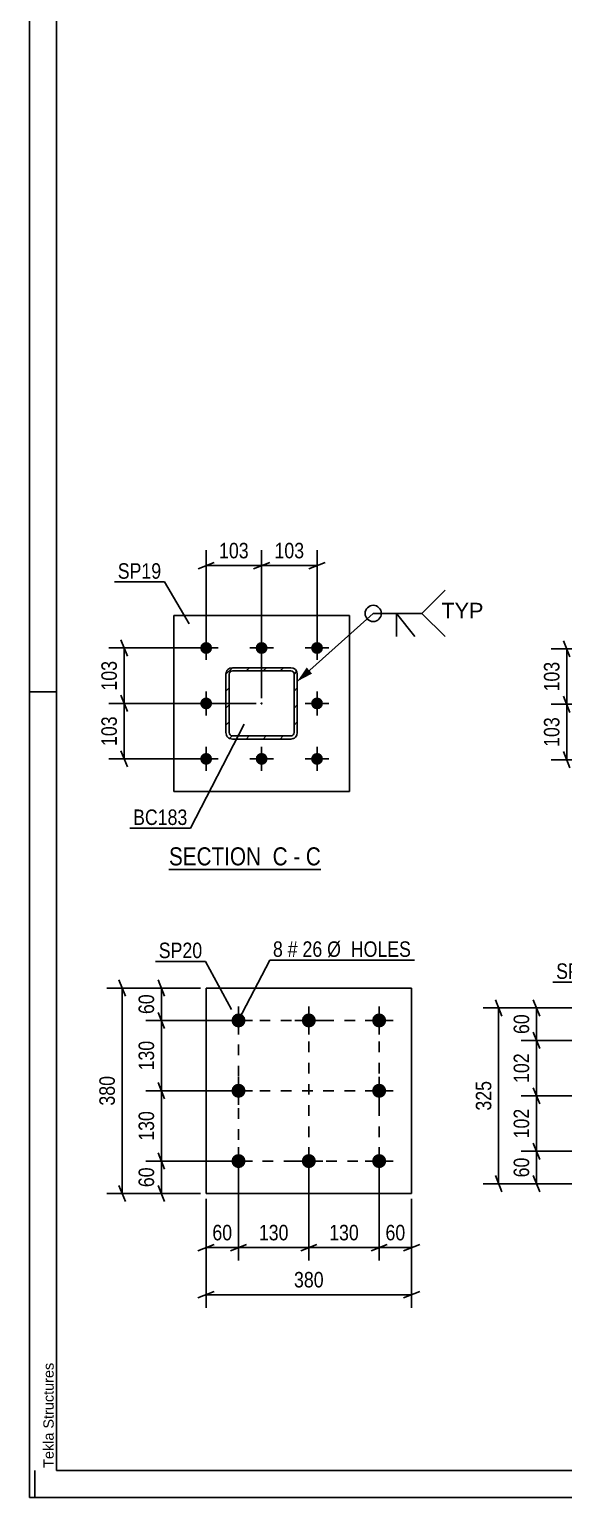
# Model space of a CAD drawing. Header units: millimetres. Extents: x 0 to 841, y 0 to 594.
# Drawn here: x 0 to 98.8, y 0 to 271.5 of the extents above; entities that cross this region are included whole.
import ezdxf

# ---------------------------------------------------------------- set-up
doc = ezdxf.new("R2010")
doc.units = ezdxf.units.MM
doc.linetypes.add('DXK_LINE_DOT2', pattern=[3.9198, 1.9599, -1.9599])
doc.linetypes.add('DXK_LINE_DOT3', pattern=[5.9187, 2.979, -0.9799, 0.9799, -0.9799])
doc.styles.add('Arial', font='ARIAL.TTF', dxfattribs={"height": 0.2})
doc.styles.add('Arial Narrow', font='ARIALN.TTF', dxfattribs={"height": 0.2})

# ---------------------------------------------------------------- blocks, each defined once
blk = doc.blocks.new('Unknown-815137511-1135 - 13993')
at = {"color": 5, "linetype": 'Continuous'}
for p, q in [((0, 594), (0, 0)), ((5, 589), (5, 5)), ((5, 149), (0, 149)), ((1, 0), (1, 5)), ((5, 5), (836, 5)), ((0, 0), (841, 0))]:
    blk.add_line(p, q, dxfattribs=at)
at = {"color": 174, "linetype": 'Continuous', "style": 'Arial'}
blk.add_text('Tekla Structures', height=1.9102, rotation=90, dxfattribs=at).set_placement((4.5, 5.5))
blk = doc.blocks.new('Unknown-815137511-13 - 5788')
at = {"color": 6, "linetype": 'Continuous'}
blk.add_line((25.81, 116.14), (53.88, 116.14), dxfattribs=at)
at = {"color": 0, "linetype": 'Continuous'}
blk.add_wipeout([(43.92, 116.89), (43.92, 120.39), (25.81, 120.39), (25.81, 116.89)], dxfattribs=at)
at = {"color": 7, "linetype": 'Continuous', "style": 'Arial Narrow'}
blk.add_text('SECTION ', height=3.34, dxfattribs=at).set_placement((25.81, 116.89))
at = {"color": 0, "linetype": 'Continuous'}
blk.add_wipeout([(47.73, 116.89), (47.73, 120.39), (44.97, 120.39), (44.97, 116.89)], dxfattribs=at)
blk.add_wipeout([(50.06, 116.89), (50.06, 120.39), (48.78, 120.39), (48.78, 116.89)], dxfattribs=at)
at = {"color": 7, "linetype": 'Continuous', "style": 'Arial Narrow'}
blk.add_text('C', height=3.34, dxfattribs=at).set_placement((44.97, 116.89))
at = {"color": 0, "linetype": 'Continuous'}
blk.add_wipeout([(53.88, 116.89), (53.88, 120.39), (51.11, 120.39), (51.11, 116.89)], dxfattribs=at)
at = {"color": 7, "linetype": 'Continuous', "style": 'Arial Narrow'}
for s, p in [('C', (51.11, 116.89)), ('-', (48.78, 116.89))]:
    blk.add_text(s, height=3.34, dxfattribs=at).set_placement(p)
blk = doc.blocks.new('Bolt-815137511-5816 - 5788')
at = {"linetype": 'Continuous'}
for points in [[(32.68, 155.98, -1), (32.68, 158.18, -1)], [(42.93, 155.98, -1), (42.93, 158.18, -1)], [(53.18, 155.98, -1), (53.18, 158.18, -1)], [(32.68, 145.73, -1), (32.68, 147.93, -1)], [(53.18, 145.73, -1), (53.18, 147.93, -1)], [(32.68, 135.48, -1), (32.68, 137.68, -1)], [(42.93, 135.48, -1), (42.93, 137.68, -1)], [(53.18, 135.48, -1), (53.18, 137.68, -1)]]:
    blk.add_hatch(color=1, dxfattribs=at).paths.add_polyline_path(points)
at = {"color": 1, "linetype": 'Continuous'}
for p, q in [((32.68, 154.88), (32.68, 159.28)), ((42.93, 154.88), (42.93, 159.28)), ((53.18, 154.88), (53.18, 159.28)), ((34.88, 157.08), (30.48, 157.08)), ((45.13, 157.08), (40.73, 157.08)), ((55.38, 157.08), (50.98, 157.08)), ((34.88, 146.83), (30.48, 146.83)), ((32.68, 144.63), (32.68, 149.03)), ((55.38, 146.83), (50.98, 146.83)), ((53.18, 144.63), (53.18, 149.03)), ((32.68, 134.38), (32.68, 138.78)), ((42.93, 134.38), (42.93, 138.78)), ((53.18, 134.38), (53.18, 138.78)), ((34.88, 136.58), (30.48, 136.58)), ((45.13, 136.58), (40.73, 136.58)), ((55.38, 136.58), (50.98, 136.58))]:
    blk.add_line(p, q, dxfattribs=at)
blk = doc.blocks.new('Part-815137511-5822 - 5788')
at = {"color": 2, "linetype": 'Continuous'}
for p, q in [((26.68, 130.58), (26.68, 163.08)), ((26.68, 163.08), (59.18, 163.08)), ((59.18, 130.58), (59.18, 163.08)), ((26.68, 130.58), (59.18, 130.58))]:
    blk.add_line(p, q, dxfattribs=at)
blk = doc.blocks.new('Part-815137511-5845 - 5788')
at = {"linetype": 'Continuous'}
h = blk.add_hatch(dxfattribs=at)
h.set_pattern_fill('', scale=0.7, style=0, pattern_type=0)
h.set_pattern_definition([(45, (37.5277, 153.4273), (-1.57154, 1.57154), [])])
h.paths.add_polyline_path([(48.33, 153.43), (37.53, 153.43), (37.07, 153.34), (36.68, 153.08), (36.42, 152.69), (36.33, 152.23), (36.33, 141.43), (36.42, 140.97), (36.68, 140.58), (37.07, 140.32), (37.53, 140.23), (48.33, 140.23), (48.79, 140.32), (49.18, 140.58), (49.44, 140.97), (49.53, 141.43), (49.53, 152.23), (49.44, 152.69), (49.18, 153.08), (48.79, 153.34)])
h.paths.add_polyline_path([(48.88, 152.46), (48.93, 152.23), (48.93, 141.43), (48.88, 141.2), (48.75, 141), (48.56, 140.87), (48.33, 140.83), (37.53, 140.83), (37.3, 140.87), (37.1, 141), (36.97, 141.2), (36.93, 141.43), (36.93, 152.23), (36.97, 152.46), (37.1, 152.65), (37.3, 152.78), (37.53, 152.83), (48.33, 152.83), (48.56, 152.78), (48.75, 152.65)])
blk.add_hatch(color=30, dxfattribs=at).paths.add_polyline_path([(42.93, 146.73, -1), (42.93, 146.93, -1)])
at = {"color": 7, "linetype": 'DXK_LINE_DOT2'}
for p, q in [((36.33, 152.23), (36.42, 152.69)), ((36.33, 152.23), (36.33, 141.43)), ((36.97, 152.46), (36.93, 152.23)), ((36.93, 141.43), (36.93, 152.23)), ((37.1, 152.65), (36.97, 152.46)), ((37.07, 153.34), (37.53, 153.43)), ((37.3, 152.78), (37.1, 152.65)), ((37.53, 152.83), (37.3, 152.78)), ((37.53, 153.43), (48.33, 153.43)), ((37.53, 152.83), (48.33, 152.83)), ((48.33, 153.43), (48.79, 153.34)), ((48.56, 152.78), (48.33, 152.83)), ((48.75, 152.65), (48.56, 152.78)), ((48.88, 152.46), (48.75, 152.65)), ((48.93, 152.23), (48.88, 152.46)), ((48.93, 141.43), (48.93, 152.23)), ((49.44, 152.69), (49.53, 152.23)), ((49.53, 141.43), (49.53, 152.23)), ((36.42, 140.97), (36.33, 141.43)), ((36.93, 141.43), (36.97, 141.2)), ((36.97, 141.2), (37.1, 141)), ((48.75, 141), (48.88, 141.2)), ((48.88, 141.2), (48.93, 141.43)), ((49.53, 141.43), (49.44, 140.97)), ((37.53, 140.23), (37.07, 140.32)), ((37.1, 141), (37.3, 140.87)), ((37.3, 140.87), (37.53, 140.83)), ((37.53, 140.83), (48.33, 140.83)), ((37.53, 140.23), (48.33, 140.23)), ((48.33, 140.83), (48.56, 140.87)), ((48.79, 140.32), (48.33, 140.23)), ((48.56, 140.87), (48.75, 141))]:
    blk.add_line(p, q, dxfattribs=at)
at = {"color": 2, "linetype": 'Continuous'}
for p, q in [((36.42, 152.69), (36.33, 152.23)), ((36.33, 152.23), (36.33, 152.23)), ((36.33, 141.43), (36.33, 152.23)), ((36.93, 152.23), (36.97, 152.46)), ((36.93, 152.23), (36.93, 152.23)), ((36.93, 141.43), (36.93, 152.23)), ((36.97, 152.46), (37.1, 152.65)), ((37.53, 153.43), (37.07, 153.34)), ((37.1, 152.65), (37.3, 152.78)), ((37.3, 152.78), (37.53, 152.83)), ((37.53, 153.43), (37.53, 153.43)), ((37.53, 153.43), (48.33, 153.43)), ((37.53, 152.83), (37.53, 152.83)), ((37.53, 152.83), (48.33, 152.83)), ((48.33, 153.43), (48.33, 153.43)), ((48.79, 153.34), (48.33, 153.43)), ((48.33, 152.83), (48.33, 152.83)), ((48.33, 152.83), (48.56, 152.78)), ((48.56, 152.78), (48.75, 152.65)), ((48.75, 152.65), (48.88, 152.46)), ((48.88, 152.46), (48.93, 152.23)), ((48.93, 152.23), (48.93, 152.23)), ((48.93, 141.43), (48.93, 152.23)), ((49.53, 152.23), (49.44, 152.69)), ((49.53, 152.23), (49.53, 152.23)), ((49.53, 141.43), (49.53, 152.23)), ((36.33, 141.43), (36.33, 141.43)), ((36.33, 141.43), (36.42, 140.97)), ((36.93, 141.43), (36.93, 141.43)), ((36.97, 141.2), (36.93, 141.43)), ((37.1, 141), (36.97, 141.2)), ((48.88, 141.2), (48.75, 141)), ((48.93, 141.43), (48.88, 141.2)), ((48.93, 141.43), (48.93, 141.43)), ((49.44, 140.97), (49.53, 141.43)), ((49.53, 141.43), (49.53, 141.43)), ((37.07, 140.32), (37.53, 140.23)), ((37.3, 140.87), (37.1, 141)), ((37.53, 140.83), (37.3, 140.87)), ((37.53, 140.83), (37.53, 140.83)), ((37.53, 140.83), (48.33, 140.83)), ((37.53, 140.23), (37.53, 140.23)), ((37.53, 140.23), (48.33, 140.23)), ((48.56, 140.87), (48.33, 140.83)), ((48.33, 140.83), (48.33, 140.83)), ((48.33, 140.23), (48.79, 140.32)), ((48.33, 140.23), (48.33, 140.23)), ((48.75, 141), (48.56, 140.87))]:
    blk.add_line(p, q, dxfattribs=at)
at = {"color": 7, "linetype": 'DXK_LINE_DOT3'}
blk.add_line((42.93, 146.83), (42.93, 146.83), dxfattribs=at)
at = {"color": 30, "linetype": 'DXK_LINE_DOT3'}
blk.add_line((42.93, 146.83), (42.93, 146.83), dxfattribs=at)
at = {"color": 30, "linetype": 'Continuous'}
blk.add_circle((42.93, 146.83), 0.1, dxfattribs=at)
at = {"color": 7, "linetype": 'DXK_LINE_DOT2'}
for centre, start, end in [((37.53, 152.23), 112.5, 157.5), ((48.33, 152.23), 22.5, 67.5), ((37.53, 141.43), 202.5, 247.5), ((48.33, 141.43), 292.5, 337.5)]:
    blk.add_arc(centre, 1.2, start, end, dxfattribs=at)
at = {"color": 2, "linetype": 'Continuous'}
for centre, start, end in [((37.53, 152.23), 112.5, 157.5), ((48.33, 152.23), 22.5, 67.5), ((37.53, 141.43), 202.5, 247.5), ((48.33, 141.43), 292.5, 337.5)]:
    blk.add_arc(centre, 1.2, start, end, dxfattribs=at)
blk = doc.blocks.new('Part-815137511-11585 - 11584')
at = {"color": 2, "linetype": 'Continuous'}
for p, q in [((32.66, 94.22), (32.66, 56.22)), ((32.66, 94.22), (70.66, 94.22)), ((70.66, 94.22), (70.66, 56.22)), ((32.66, 56.22), (70.66, 56.22))]:
    blk.add_line(p, q, dxfattribs=at)
blk = doc.blocks.new('Bolt-815137511-11586 - 11584')
at = {"linetype": 'Continuous'}
for points in [[(38.66, 89.52, -1), (38.66, 86.92, -1)], [(51.66, 89.52, -1), (51.66, 86.92, -1)], [(64.66, 89.52, -1), (64.66, 86.92, -1)], [(38.66, 76.52, -1), (38.66, 73.92, -1)], [(64.66, 76.52, -1), (64.66, 73.92, -1)], [(38.66, 63.52, -1), (38.66, 60.92, -1)], [(51.66, 63.52, -1), (51.66, 60.92, -1)], [(64.66, 63.52, -1), (64.66, 60.92, -1)]]:
    blk.add_hatch(color=1, dxfattribs=at).paths.add_polyline_path(points)
at = {"color": 1, "linetype": 'Continuous'}
for p, q in [((38.66, 90.82), (38.66, 85.62)), ((51.66, 90.82), (51.66, 85.62)), ((64.66, 90.82), (64.66, 85.62)), ((36.06, 88.22), (41.26, 88.22)), ((49.06, 88.22), (54.26, 88.22)), ((62.06, 88.22), (67.26, 88.22)), ((38.66, 77.82), (38.66, 72.62)), ((64.66, 77.82), (64.66, 72.62)), ((36.06, 75.22), (41.26, 75.22)), ((62.06, 75.22), (67.26, 75.22)), ((38.66, 64.82), (38.66, 59.62)), ((51.66, 64.82), (51.66, 59.62)), ((64.66, 64.82), (64.66, 59.62)), ((36.06, 62.22), (41.26, 62.22)), ((49.06, 62.22), (54.26, 62.22)), ((62.06, 62.22), (67.26, 62.22))]:
    blk.add_line(p, q, dxfattribs=at)
blk = doc.blocks.new('Rectangle-815137511-13168 - 11584')
at = {"color": 1, "linetype": 'DXK_LINE_DOT2'}
blk.add_lwpolyline([(38.66, 88.22), (64.66, 88.22), (64.66, 62.22), (38.66, 62.22), (38.66, 88.22)], close=True, dxfattribs=at)
blk = doc.blocks.new('Line-815137511-13188 - 11584')
at = {"color": 1, "linetype": 'DXK_LINE_DOT2'}
blk.add_line((38.66, 75.22), (64.66, 75.22), dxfattribs=at)
blk = doc.blocks.new('Line-815137511-13195 - 11584')
at = {"color": 1, "linetype": 'DXK_LINE_DOT2'}
blk.add_line((51.66, 88.22), (51.66, 62.22), dxfattribs=at)
blk = doc.blocks.new('StraightDimension-815137511-5962 - 5788')
at = {"color": 7, "linetype": 'Continuous'}
for p, q in [((42.93, 147.83), (42.93, 175.16)), ((53.18, 158.08), (53.18, 175.16)), ((41.43, 171.71), (44.43, 172.91)), ((42.93, 172.31), (53.18, 172.31)), ((54.68, 172.91), (51.68, 171.71))]:
    blk.add_line(p, q, dxfattribs=at)
at = {"color": 0}
blk.add_wipeout([(51.39, 173.06), (51.39, 177.26), (44.71, 177.26), (44.71, 173.06)], dxfattribs=at)
at = {"color": 3, "style": 'Arial Narrow'}
blk.add_text('103', height=2.863, dxfattribs=at).set_placement((45.31, 173.66))
blk = doc.blocks.new('StraightDimension-815137511-5954 - 5788')
at = {"color": 7, "linetype": 'Continuous'}
for p, q in [((32.68, 158.08), (32.68, 175.16)), ((42.93, 147.83), (42.93, 175.16)), ((31.18, 171.71), (34.18, 172.91)), ((32.68, 172.31), (42.93, 172.31)), ((44.43, 172.91), (41.43, 171.71))]:
    blk.add_line(p, q, dxfattribs=at)
at = {"color": 0}
blk.add_wipeout([(41.14, 173.06), (41.14, 177.26), (34.46, 177.26), (34.46, 173.06)], dxfattribs=at)
at = {"color": 3, "style": 'Arial Narrow'}
blk.add_text('103', height=2.863, dxfattribs=at).set_placement((35.06, 173.66))
blk = doc.blocks.new('StraightDimension-815137511-5971 - 5788')
at = {"color": 7, "linetype": 'Continuous'}
for p, q in [((41.93, 146.83), (14.67, 146.83)), ((16.92, 148.33), (18.12, 145.33)), ((17.52, 136.58), (17.52, 146.83)), ((31.68, 136.58), (14.67, 136.58)), ((18.12, 135.08), (16.92, 138.08))]:
    blk.add_line(p, q, dxfattribs=at)
at = {"color": 0}
blk.add_wipeout([(16.77, 145.04), (12.57, 145.04), (12.57, 138.36), (16.77, 138.36)], dxfattribs=at)
at = {"color": 3, "style": 'Arial Narrow'}
blk.add_text('103', height=2.863, rotation=90.0002, dxfattribs=at).set_placement((16.17, 138.96))
blk = doc.blocks.new('StraightDimension-815137511-5979 - 5788')
at = {"color": 7, "linetype": 'Continuous'}
for p, q in [((16.92, 158.58), (18.12, 155.58)), ((31.68, 157.08), (14.67, 157.08)), ((17.52, 146.83), (17.52, 157.08)), ((41.93, 146.83), (14.67, 146.83)), ((18.12, 145.33), (16.92, 148.33))]:
    blk.add_line(p, q, dxfattribs=at)
at = {"color": 0}
blk.add_wipeout([(16.77, 155.29), (12.57, 155.29), (12.57, 148.61), (16.77, 148.61)], dxfattribs=at)
at = {"color": 3, "style": 'Arial Narrow'}
blk.add_text('103', height=2.863, rotation=90.0002, dxfattribs=at).set_placement((16.17, 149.21))
blk = doc.blocks.new('StraightDimension-815137511-9867 - 1615')
at = {"color": 7, "linetype": 'Continuous'}
for p, q in [((98.73, 158.42), (99.93, 155.42)), ((114.46, 156.92), (96.48, 156.92)), ((99.33, 146.67), (99.33, 156.92)), ((114.46, 146.67), (96.48, 146.67)), ((99.93, 145.17), (98.73, 148.17))]:
    blk.add_line(p, q, dxfattribs=at)
at = {"color": 0}
blk.add_wipeout([(98.58, 155.13), (94.38, 155.13), (94.38, 148.45), (98.58, 148.45)], dxfattribs=at)
at = {"color": 3, "style": 'Arial Narrow'}
blk.add_text('103', height=2.863, rotation=90.0002, dxfattribs=at).set_placement((97.98, 149.05))
blk = doc.blocks.new('StraightDimension-815137511-9868 - 1615')
at = {"color": 7, "linetype": 'Continuous'}
for p, q in [((114.46, 146.67), (96.48, 146.67)), ((98.73, 148.17), (99.93, 145.17)), ((99.33, 136.42), (99.33, 146.67)), ((114.46, 136.42), (96.48, 136.42)), ((99.93, 134.92), (98.73, 137.92))]:
    blk.add_line(p, q, dxfattribs=at)
at = {"color": 0}
blk.add_wipeout([(98.58, 144.88), (94.38, 144.88), (94.38, 138.2), (98.58, 138.2)], dxfattribs=at)
at = {"color": 3, "style": 'Arial Narrow'}
blk.add_text('103', height=2.863, rotation=90.0002, dxfattribs=at).set_placement((97.98, 138.8))
blk = doc.blocks.new('StraightDimension-815137511-11741 - 11512')
at = {"color": 7, "linetype": 'Continuous'}
for p, q in [((102.74, 90.54), (90.89, 90.54)), ((93.14, 92.04), (94.34, 89.04)), ((93.74, 84.54), (93.74, 90.54)), ((108.74, 84.54), (90.89, 84.54)), ((94.34, 83.04), (93.14, 86.04))]:
    blk.add_line(p, q, dxfattribs=at)
at = {"color": 0}
blk.add_wipeout([(92.99, 89.97), (88.79, 89.97), (88.79, 85.11), (92.99, 85.11)], dxfattribs=at)
at = {"color": 3, "style": 'Arial Narrow'}
blk.add_text('60', height=2.863, rotation=90.0002, dxfattribs=at).set_placement((92.39, 85.71))
blk = doc.blocks.new('StraightDimension-815137511-11742 - 11512')
at = {"color": 7, "linetype": 'Continuous'}
for p, q in [((108.74, 84.54), (90.89, 84.54)), ((93.14, 86.04), (94.34, 83.04)), ((93.74, 74.29), (93.74, 84.54)), ((108.74, 74.29), (90.89, 74.29)), ((94.34, 72.79), (93.14, 75.79))]:
    blk.add_line(p, q, dxfattribs=at)
at = {"color": 0}
blk.add_wipeout([(92.99, 82.76), (88.79, 82.76), (88.79, 76.07), (92.99, 76.07)], dxfattribs=at)
at = {"color": 3, "style": 'Arial Narrow'}
blk.add_text('102', height=2.863, rotation=90.0002, dxfattribs=at).set_placement((92.39, 76.67))
blk = doc.blocks.new('StraightDimension-815137511-11743 - 11512')
at = {"color": 7, "linetype": 'Continuous'}
for p, q in [((108.74, 74.29), (90.89, 74.29)), ((93.14, 75.79), (94.34, 72.79)), ((93.74, 64.04), (93.74, 74.29)), ((94.34, 62.54), (93.14, 65.54)), ((108.74, 64.04), (90.89, 64.04))]:
    blk.add_line(p, q, dxfattribs=at)
at = {"color": 0}
blk.add_wipeout([(92.99, 72.51), (88.79, 72.51), (88.79, 65.82), (92.99, 65.82)], dxfattribs=at)
at = {"color": 3, "style": 'Arial Narrow'}
blk.add_text('102', height=2.863, rotation=90.0002, dxfattribs=at).set_placement((92.39, 66.42))
blk = doc.blocks.new('StraightDimension-815137511-11744 - 11512')
at = {"color": 7, "linetype": 'Continuous'}
for p, q in [((93.14, 65.54), (94.34, 62.54)), ((108.74, 64.04), (90.89, 64.04)), ((93.74, 58.04), (93.74, 64.04)), ((102.74, 58.04), (90.89, 58.04)), ((94.34, 56.54), (93.14, 59.54))]:
    blk.add_line(p, q, dxfattribs=at)
at = {"color": 0}
blk.add_wipeout([(92.99, 63.47), (88.79, 63.47), (88.79, 58.61), (92.99, 58.61)], dxfattribs=at)
at = {"color": 3, "style": 'Arial Narrow'}
blk.add_text('60', height=2.863, rotation=90.0002, dxfattribs=at).set_placement((92.39, 59.21))
blk = doc.blocks.new('StraightDimension-815137511-11757 - 11512')
at = {"color": 7, "linetype": 'Continuous'}
for p, q in [((102.74, 90.54), (83.89, 90.54)), ((87.34, 89.04), (86.14, 92.04)), ((86.74, 58.04), (86.74, 90.54)), ((102.74, 58.04), (83.89, 58.04)), ((86.14, 59.54), (87.34, 56.54))]:
    blk.add_line(p, q, dxfattribs=at)
at = {"color": 0}
blk.add_wipeout([(85.99, 77.63), (81.79, 77.63), (81.79, 70.95), (85.99, 70.95)], dxfattribs=at)
at = {"color": 3, "style": 'Arial Narrow'}
blk.add_text('325', height=2.863, rotation=90.0002, dxfattribs=at).set_placement((85.39, 71.55))
blk = doc.blocks.new('StraightDimension-815137511-11841 - 11584')
at = {"color": 7, "linetype": 'Continuous'}
for p, q in [((23.8, 95.72), (25, 92.72)), ((31.66, 94.22), (21.55, 94.22)), ((24.4, 88.22), (24.4, 94.22)), ((25, 86.72), (23.8, 89.72)), ((37.66, 88.22), (21.55, 88.22))]:
    blk.add_line(p, q, dxfattribs=at)
at = {"color": 0}
blk.add_wipeout([(23.65, 93.65), (19.45, 93.65), (19.45, 88.8), (23.65, 88.8)], dxfattribs=at)
at = {"color": 3, "style": 'Arial Narrow'}
blk.add_text('60', height=2.863, rotation=90.0002, dxfattribs=at).set_placement((23.05, 89.4))
blk = doc.blocks.new('StraightDimension-815137511-11842 - 11584')
at = {"color": 7, "linetype": 'Continuous'}
for p, q in [((25, 86.72), (23.8, 89.72)), ((37.66, 88.22), (21.55, 88.22)), ((24.4, 75.22), (24.4, 88.22)), ((23.8, 76.72), (25, 73.72)), ((37.66, 75.22), (21.55, 75.22))]:
    blk.add_line(p, q, dxfattribs=at)
at = {"color": 0}
blk.add_wipeout([(23.65, 85.07), (19.45, 85.07), (19.45, 78.38), (23.65, 78.38)], dxfattribs=at)
at = {"color": 3, "style": 'Arial Narrow'}
blk.add_text('130', height=2.863, rotation=90.0002, dxfattribs=at).set_placement((23.05, 78.98))
blk = doc.blocks.new('StraightDimension-815137511-11843 - 11584')
at = {"color": 7, "linetype": 'Continuous'}
for p, q in [((25, 73.72), (23.8, 76.72)), ((37.66, 75.22), (21.55, 75.22)), ((24.4, 62.22), (24.4, 75.22)), ((23.8, 63.72), (25, 60.72)), ((37.66, 62.22), (21.55, 62.22))]:
    blk.add_line(p, q, dxfattribs=at)
at = {"color": 0}
blk.add_wipeout([(23.65, 72.07), (19.45, 72.07), (19.45, 65.38), (23.65, 65.38)], dxfattribs=at)
at = {"color": 3, "style": 'Arial Narrow'}
blk.add_text('130', height=2.863, rotation=90.0002, dxfattribs=at).set_placement((23.05, 65.98))
blk = doc.blocks.new('StraightDimension-815137511-11844 - 11584')
at = {"color": 7, "linetype": 'Continuous'}
for p, q in [((23.8, 63.72), (25, 60.72)), ((37.66, 62.22), (21.55, 62.22)), ((24.4, 56.22), (24.4, 62.22)), ((25, 54.72), (23.8, 57.72)), ((31.66, 56.22), (21.55, 56.22))]:
    blk.add_line(p, q, dxfattribs=at)
at = {"color": 0}
blk.add_wipeout([(23.65, 61.65), (19.45, 61.65), (19.45, 56.8), (23.65, 56.8)], dxfattribs=at)
at = {"color": 3, "style": 'Arial Narrow'}
blk.add_text('60', height=2.863, rotation=90.0002, dxfattribs=at).set_placement((23.05, 57.4))
blk = doc.blocks.new('StraightDimension-815137511-11857 - 11584')
at = {"color": 7, "linetype": 'Continuous'}
for p, q in [((17.75, 92.72), (16.55, 95.72)), ((31.66, 94.22), (14.3, 94.22)), ((17.15, 56.22), (17.15, 94.22)), ((16.55, 57.72), (17.75, 54.72)), ((31.66, 56.22), (14.3, 56.22))]:
    blk.add_line(p, q, dxfattribs=at)
at = {"color": 0}
blk.add_wipeout([(16.4, 78.57), (12.2, 78.57), (12.2, 71.88), (16.4, 71.88)], dxfattribs=at)
at = {"color": 3, "style": 'Arial Narrow'}
blk.add_text('380', height=2.863, rotation=90.0002, dxfattribs=at).set_placement((15.8, 72.48))
blk = doc.blocks.new('StraightDimension-815137511-11861 - 11584')
at = {"color": 7, "linetype": 'Continuous'}
for p, q in [((64.66, 61.22), (64.66, 43.82)), ((70.66, 55.22), (70.66, 43.82)), ((63.16, 45.62), (66.16, 46.82)), ((64.66, 46.22), (70.66, 46.22)), ((72.16, 46.82), (69.16, 45.62))]:
    blk.add_line(p, q, dxfattribs=at)
at = {"color": 0}
blk.add_wipeout([(70.09, 46.97), (70.09, 51.17), (65.23, 51.17), (65.23, 46.97)], dxfattribs=at)
at = {"color": 3, "style": 'Arial Narrow'}
blk.add_text('60', height=2.863, dxfattribs=at).set_placement((65.83, 47.57))
blk = doc.blocks.new('StraightDimension-815137511-11862 - 11584')
at = {"color": 7, "linetype": 'Continuous'}
for p, q in [((51.66, 61.22), (51.66, 43.82)), ((64.66, 61.22), (64.66, 43.82)), ((53.16, 46.82), (50.16, 45.62)), ((51.66, 46.22), (64.66, 46.22)), ((63.16, 45.62), (66.16, 46.82))]:
    blk.add_line(p, q, dxfattribs=at)
at = {"color": 0}
blk.add_wipeout([(61.51, 46.97), (61.51, 51.17), (54.82, 51.17), (54.82, 46.97)], dxfattribs=at)
at = {"color": 3, "style": 'Arial Narrow'}
blk.add_text('130', height=2.863, dxfattribs=at).set_placement((55.42, 47.57))
blk = doc.blocks.new('StraightDimension-815137511-11863 - 11584')
at = {"color": 7, "linetype": 'Continuous'}
for p, q in [((38.66, 61.22), (38.66, 43.82)), ((51.66, 61.22), (51.66, 43.82)), ((40.16, 46.82), (37.16, 45.62)), ((38.66, 46.22), (51.66, 46.22)), ((50.16, 45.62), (53.16, 46.82))]:
    blk.add_line(p, q, dxfattribs=at)
at = {"color": 0}
blk.add_wipeout([(48.51, 46.97), (48.51, 51.17), (41.82, 51.17), (41.82, 46.97)], dxfattribs=at)
at = {"color": 3, "style": 'Arial Narrow'}
blk.add_text('130', height=2.863, dxfattribs=at).set_placement((42.42, 47.57))
blk = doc.blocks.new('StraightDimension-815137511-11864 - 11584')
at = {"color": 7, "linetype": 'Continuous'}
for p, q in [((38.66, 61.22), (38.66, 43.82)), ((32.66, 55.22), (32.66, 43.82)), ((31.16, 45.62), (34.16, 46.82)), ((32.66, 46.22), (38.66, 46.22)), ((40.16, 46.82), (37.16, 45.62))]:
    blk.add_line(p, q, dxfattribs=at)
at = {"color": 0}
blk.add_wipeout([(38.09, 46.97), (38.09, 51.17), (33.23, 51.17), (33.23, 46.97)], dxfattribs=at)
at = {"color": 3, "style": 'Arial Narrow'}
blk.add_text('60', height=2.863, dxfattribs=at).set_placement((33.83, 47.57))
blk = doc.blocks.new('StraightDimension-815137511-11877 - 11584')
at = {"color": 7, "linetype": 'Continuous'}
for p, q in [((32.66, 55.22), (32.66, 35.11)), ((70.66, 55.22), (70.66, 35.11)), ((34.16, 38.11), (31.16, 36.91)), ((69.16, 36.91), (72.16, 38.11)), ((32.66, 37.51), (70.66, 37.51))]:
    blk.add_line(p, q, dxfattribs=at)
at = {"color": 0}
blk.add_wipeout([(55.01, 38.26), (55.01, 42.46), (48.32, 42.46), (48.32, 38.26)], dxfattribs=at)
at = {"color": 3, "style": 'Arial Narrow'}
blk.add_text('380', height=2.863, dxfattribs=at).set_placement((48.92, 38.86))
blk = doc.blocks.new('Mark-815137511-5818 - 5788')
at = {"color": 0}
blk.add_wipeout([(24.38, 169.89), (24.38, 172.89), (16.34, 172.89), (16.34, 169.89)], dxfattribs=at)
blk.add_wipeout([(24.38, 169.89), (24.38, 172.89), (16.34, 172.89), (16.34, 169.89)], dxfattribs=at)
at = {"color": 30, "linetype": 'Continuous'}
for p in [(15.74, 169.29), (29.57, 161.57)]:
    blk.add_line(p, (24.98, 169.29), dxfattribs=at)
at = {"color": 3, "style": 'Arial Narrow'}
blk.add_text('SP19', height=2.863, dxfattribs=at).set_placement((16.34, 169.89))
blk = doc.blocks.new('Mark-815137511-5841 - 5788')
at = {"color": 0}
blk.add_wipeout([(29.21, 124.36), (29.21, 127.36), (19.17, 127.36), (19.17, 124.36)], dxfattribs=at)
blk.add_wipeout([(29.21, 124.36), (29.21, 127.36), (19.17, 127.36), (19.17, 124.36)], dxfattribs=at)
at = {"color": 30, "linetype": 'Continuous'}
for p in [(39.68, 142.99), (18.57, 123.76)]:
    blk.add_line(p, (29.81, 123.76), dxfattribs=at)
at = {"color": 3, "style": 'Arial Narrow'}
blk.add_text('BC183', height=2.863, dxfattribs=at).set_placement((19.17, 124.36))
blk = doc.blocks.new('WeldMark-815137511-5987 - 5788')
at = {"linetype": 'Continuous'}
blk.add_hatch(color=30, dxfattribs=at).paths.add_polyline_path([(52.26, 152.35), (49.53, 150.91), (51.26, 153.47)])
at = {"color": 30, "linetype": 'Continuous'}
for p, q in [((49.53, 150.91), (63.56, 163.47)), ((63.56, 163.47), (72.56, 163.47))]:
    blk.add_line(p, q, dxfattribs=at)
at = {"color": 3, "linetype": 'Continuous'}
for q in [(71.27, 159.19), (67.84, 159.19)]:
    blk.add_line((67.84, 163.47), q, dxfattribs=at)
for start, end in [(90, 270), (270, 90)]:
    blk.add_arc((63.56, 163.47), 1.5, start, end, dxfattribs=at)
at = {"color": 0, "linetype": 'Continuous'}
blk.add_wipeout([(83.93, 162.57), (83.93, 165.57), (76.16, 165.57), (76.16, 162.57)], dxfattribs=at)
blk.add_wipeout([(83.93, 162.57), (83.93, 165.57), (76.16, 165.57), (76.16, 162.57)], dxfattribs=at)
at = {"color": 3, "linetype": 'Continuous'}
for q in [(76.84, 167.76), (76.84, 159.19)]:
    blk.add_line((72.56, 163.47), q, dxfattribs=at)
at = {"color": 3, "linetype": 'Continuous', "style": 'Arial'}
blk.add_text('TYP', height=2.865, dxfattribs=at).set_placement((76.16, 162.57))
blk = doc.blocks.new('Mark-815137511-12057 - 11512')
at = {"color": 0}
blk.add_wipeout([(105.42, 95.91), (105.42, 98.91), (97.38, 98.91), (97.38, 95.91)], dxfattribs=at)
blk.add_wipeout([(105.42, 95.91), (105.42, 98.91), (97.38, 98.91), (97.38, 95.91)], dxfattribs=at)
at = {"color": 30, "linetype": 'Continuous'}
for p in [(96.78, 95.31), (109.43, 87.18)]:
    blk.add_line(p, (106.02, 95.31), dxfattribs=at)
at = {"color": 3, "style": 'Arial Narrow'}
blk.add_text('SP19', height=2.863, dxfattribs=at).set_placement((97.38, 95.91))
blk = doc.blocks.new('Mark-815137511-12072 - 11584')
at = {"color": 0}
blk.add_wipeout([(46.86, 99.98), (46.86, 102.98), (45.03, 102.98), (45.03, 99.98)], dxfattribs=at)
blk.add_wipeout([(46.86, 99.98), (46.86, 102.98), (45.03, 102.98), (45.03, 99.98)], dxfattribs=at)
at = {"color": 7, "linetype": 'Continuous'}
blk.add_line((38.6, 88.15), (44.43, 99.38), dxfattribs=at)
at = {"color": 0}
blk.add_wipeout([(49.59, 99.98), (49.59, 102.98), (47.76, 102.98), (47.76, 99.98)], dxfattribs=at)
blk.add_wipeout([(49.59, 99.98), (49.59, 102.98), (47.76, 102.98), (47.76, 99.98)], dxfattribs=at)
at = {"color": 3, "style": 'Arial Narrow'}
blk.add_text('8', height=2.86, dxfattribs=at).set_placement((45.03, 99.98))
at = {"color": 0}
blk.add_wipeout([(54.14, 99.98), (54.14, 102.98), (50.49, 102.98), (50.49, 99.98)], dxfattribs=at)
blk.add_wipeout([(54.14, 99.98), (54.14, 102.98), (50.49, 102.98), (50.49, 99.98)], dxfattribs=at)
at = {"color": 3, "style": 'Arial Narrow'}
blk.add_text('#', height=2.86, dxfattribs=at).set_placement((47.76, 99.98))
at = {"color": 0}
blk.add_wipeout([(70.57, 99.98), (70.57, 102.98), (55.04, 102.98), (55.04, 99.98)], dxfattribs=at)
blk.add_wipeout([(70.57, 99.98), (70.57, 102.98), (55.04, 102.98), (55.04, 99.98)], dxfattribs=at)
at = {"color": 7, "linetype": 'Continuous'}
blk.add_line((44.43, 99.38), (71.17, 99.38), dxfattribs=at)
at = {"color": 3, "style": 'Arial Narrow'}
for s, p in [('26', (50.49, 99.98)), ('Ø  HOLES', (55.04, 99.98))]:
    blk.add_text(s, height=2.863, dxfattribs=at).set_placement(p)
blk = doc.blocks.new('Mark-815137511-12069 - 11584')
at = {"color": 0}
blk.add_wipeout([(31.96, 99.74), (31.96, 102.74), (23.92, 102.74), (23.92, 99.74)], dxfattribs=at)
blk.add_wipeout([(31.96, 99.74), (31.96, 102.74), (23.92, 102.74), (23.92, 99.74)], dxfattribs=at)
at = {"color": 30, "linetype": 'Continuous'}
for p in [(23.32, 99.14), (37.37, 90.25)]:
    blk.add_line(p, (32.56, 99.14), dxfattribs=at)
at = {"color": 3, "style": 'Arial Narrow'}
blk.add_text('SP20', height=2.863, dxfattribs=at).set_placement((23.92, 99.74))

msp = doc.modelspace()

# ---------------------------------------------------------------- block references
for name in ['Unknown-815137511-1135 - 13993', 'Part-815137511-5822 - 5788', 'Bolt-815137511-5816 - 5788', 'Part-815137511-5845 - 5788', 'Part-815137511-11585 - 11584', 'Bolt-815137511-11586 - 11584', 'Rectangle-815137511-13168 - 11584', 'Line-815137511-13195 - 11584', 'Line-815137511-13188 - 11584']:
    msp.add_blockref(name, (0, 0))

# ---------------------------------------------------------------- next in the draw order: block references
for name in ['StraightDimension-815137511-5962 - 5788', 'Mark-815137511-5818 - 5788', 'StraightDimension-815137511-9867 - 1615', 'Unknown-815137511-13 - 5788', 'StraightDimension-815137511-11841 - 11584', 'StraightDimension-815137511-11741 - 11512', 'StraightDimension-815137511-11861 - 11584']:
    msp.add_blockref(name, (0, 0))

# ---------------------------------------------------------------- next in the draw order: block references
for name in ['StraightDimension-815137511-5954 - 5788', 'WeldMark-815137511-5987 - 5788', 'StraightDimension-815137511-9868 - 1615', 'StraightDimension-815137511-11842 - 11584', 'StraightDimension-815137511-11742 - 11512', 'StraightDimension-815137511-11862 - 11584']:
    msp.add_blockref(name, (0, 0))

# ---------------------------------------------------------------- next in the draw order: block references
for name in ['StraightDimension-815137511-5971 - 5788', 'Mark-815137511-12072 - 11584', 'StraightDimension-815137511-11843 - 11584', 'StraightDimension-815137511-11743 - 11512']:
    msp.add_blockref(name, (0, 0))

# ---------------------------------------------------------------- next in the draw order: block references
for name in ['StraightDimension-815137511-5979 - 5788', 'Mark-815137511-5841 - 5788', 'StraightDimension-815137511-11744 - 11512', 'StraightDimension-815137511-11844 - 11584']:
    msp.add_blockref(name, (0, 0))

# ---------------------------------------------------------------- next in the draw order: block references
for name in ['StraightDimension-815137511-11857 - 11584', 'StraightDimension-815137511-11757 - 11512', 'StraightDimension-815137511-11863 - 11584']:
    msp.add_blockref(name, (0, 0))

# ---------------------------------------------------------------- next in the draw order: block references
for name in ['Mark-815137511-12069 - 11584', 'Mark-815137511-12057 - 11512', 'StraightDimension-815137511-11864 - 11584']:
    msp.add_blockref(name, (0, 0))

# ---------------------------------------------------------------- next in the draw order: block references
msp.add_blockref('StraightDimension-815137511-11877 - 11584', (0, 0))

doc.saveas('drawing.dxf')
